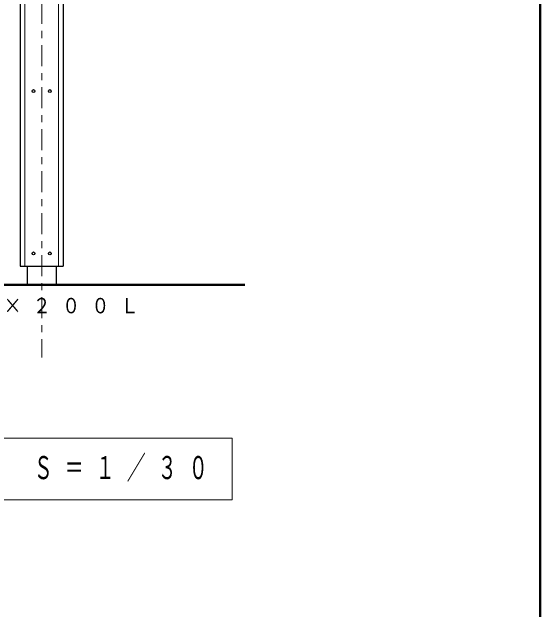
# Model space of a CAD drawing. Units: millimetres on the paper, with parts at other scales. Extents: x -385 to 8, y 0 to 267.
# Drawn here: x -75.4 to 0, y 96.6 to 181.8 of the extents above; entities that cross this region are included whole.
import ezdxf

# ---------------------------------------------------------------- set-up
doc = ezdxf.new("R2010")
doc.units = ezdxf.units.MM
doc.linetypes.add('USER2', pattern=[6, 3, -1, 1, -1])
doc.layers.add('LY_1', color=190, linetype='Continuous', lineweight=25)
doc.styles.add('ＭＳ ゴシック', font='')
doc.styles.get('ＭＳ ゴシック').set_extended_font_data('MS Gothic')

msp = doc.modelspace()

# ---------------------------------------------------------------- linework, layer by layer
at = {"layer": 'LY_1', "color": 7, "lineweight": 50}
for p, q in [((0, 0), (0, 267)), ((-145.778, 142.82), (-42.186, 142.82))]:
    msp.add_line(p, q, dxfattribs=at)
at = {"layer": 'LY_1', "color": 7, "linetype": 'USER2', "lineweight": 13}
msp.add_line((-71.195, 231.063), (-71.195, 132.45), dxfattribs=at)
at = {"layer": 'LY_1', "color": 40}
for p, q in [((-74.278, 218.653), (-74.278, 145.487)), ((-68.111, 218.653), (-68.111, 145.487))]:
    msp.add_line(p, q, dxfattribs=at)
at = {"layer": 'LY_1', "color": 40, "lineweight": 13}
for p, q in [((-73.611, 218.653), (-73.611, 145.487)), ((-68.778, 218.653), (-68.778, 145.487))]:
    msp.add_line(p, q, dxfattribs=at)
at = {"layer": 'LY_1', "color": 7}
for p, q in [((-74.278, 145.487), (-68.111, 145.487)), ((-73.278, 145.487), (-73.278, 142.82)), ((-69.111, 145.487), (-69.111, 142.82))]:
    msp.add_line(p, q, dxfattribs=at)
at = {"layer": 'LY_1', "color": 7, "lineweight": 13}
for p, q in [((-43.99, 120.955), (-91.79, 120.955)), ((-43.99, 112.155), (-43.99, 120.955)), ((-91.79, 112.155), (-43.99, 112.155))]:
    msp.add_line(p, q, dxfattribs=at)
at = {"layer": 'LY_1', "color": 7}
for centre in [(-72.361, 170.487), (-70.028, 170.487), (-72.361, 147.32), (-70.028, 147.32)]:
    msp.add_circle(centre, 0.208, dxfattribs=at)

# ---------------------------------------------------------------- texts
at = {"layer": 'LY_1', "color": 7, "style": 'ＭＳ ゴシック'}
for s, insert, char_height, attachment_point in [('\\T1.64;\\W0.85;アンカ－ボルト\u3000４－Ｍ１２×２００Ｌ', (-130.972, 139.806), 2.199, 4), ('\\T1.64;\\W0.6;断面図\u3000Ｓ＝１／３０', (-67.89, 116.555), 3.299, 5)]:
    msp.add_mtext(s, dxfattribs=dict(at, insert=insert, char_height=char_height, attachment_point=attachment_point))

doc.saveas('drawing.dxf')
